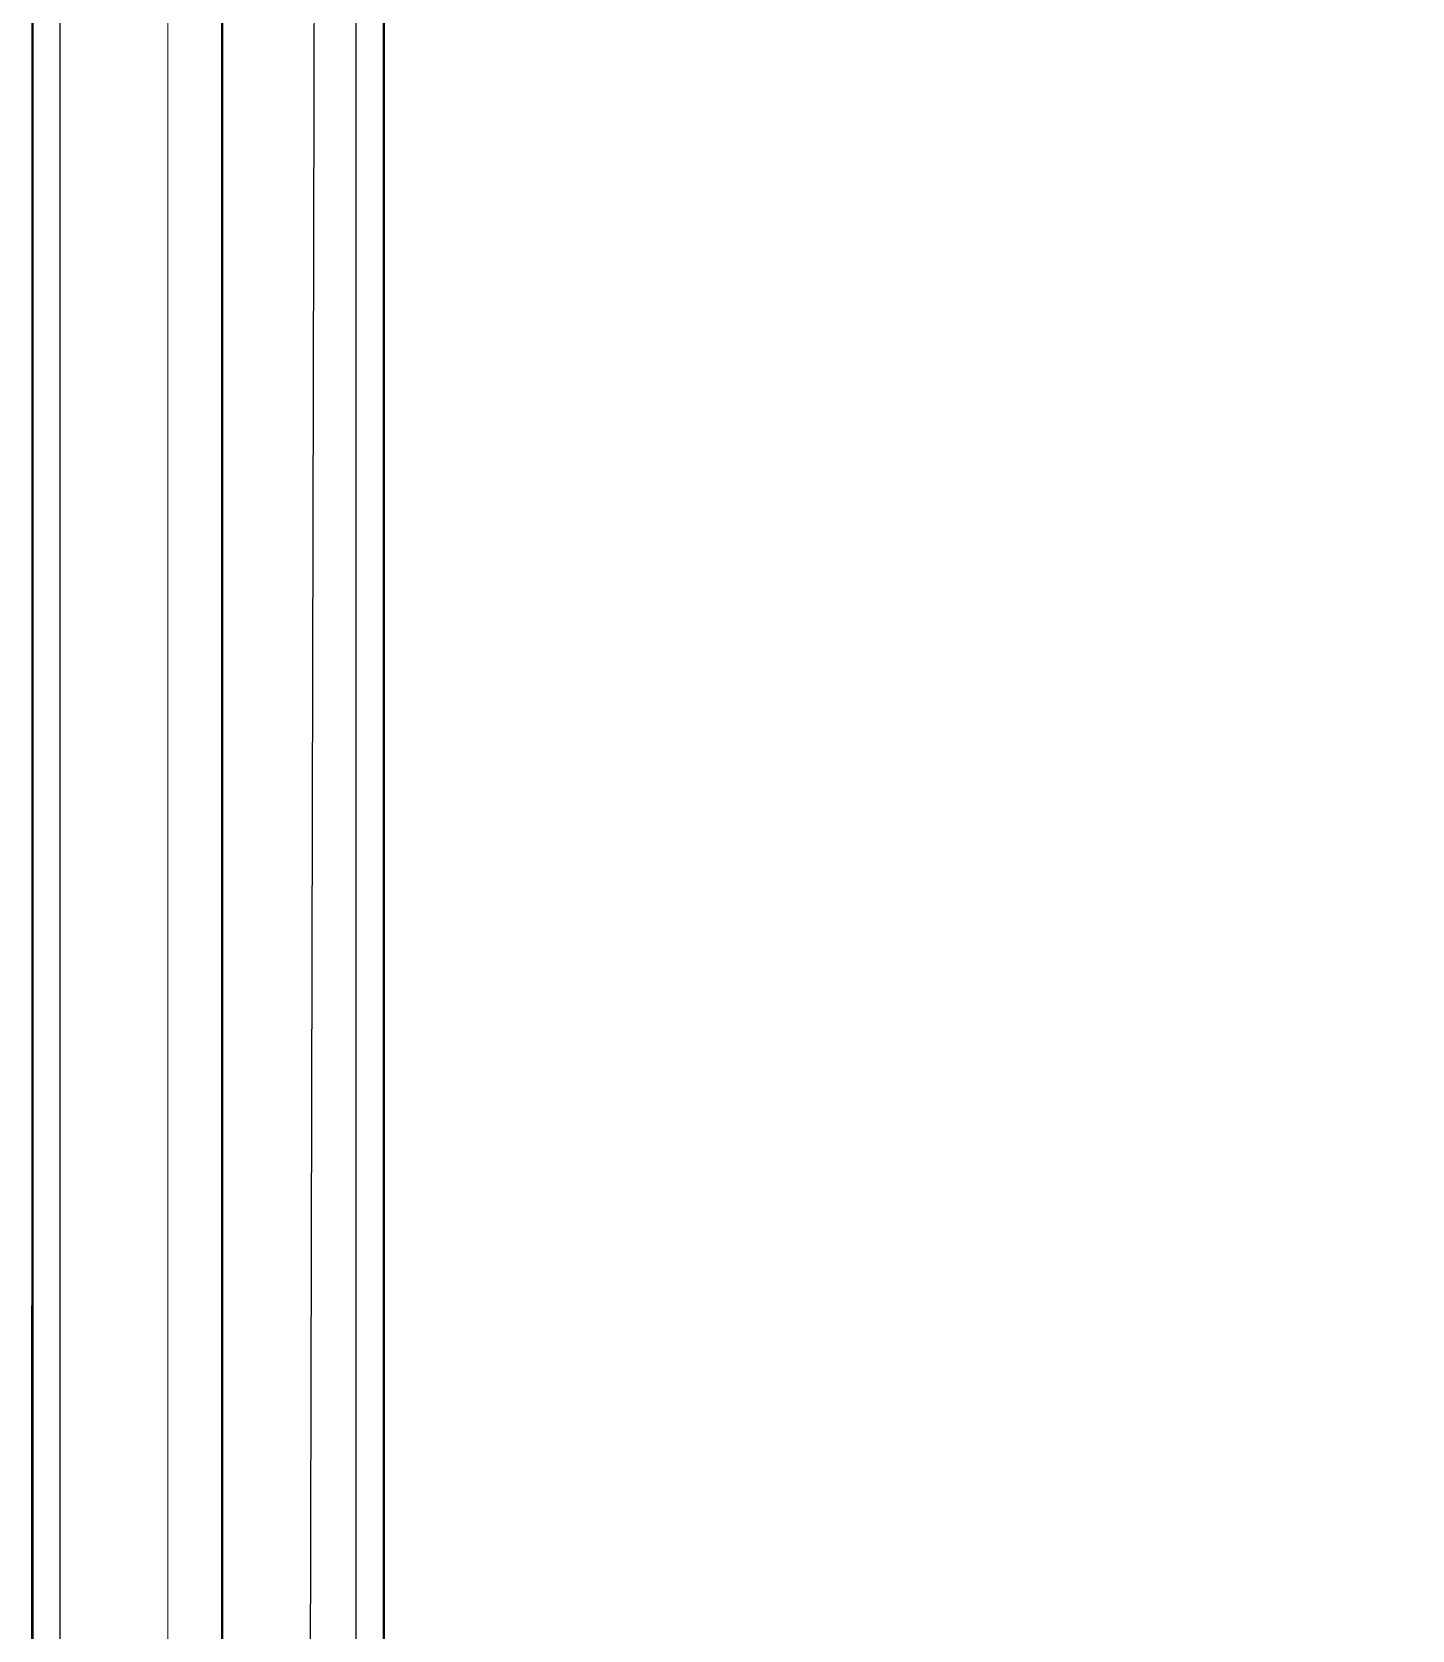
# Model space of a CAD drawing. Header units: millimetres. Extents: x 3914 to 443608, y -156176 to 78197.
# Drawn here: x 133366 to 134392, y -142434 to -141246 of the extents above; entities that cross this region are included whole.
import ezdxf

# ---------------------------------------------------------------- set-up
doc = ezdxf.new("R2010")
doc.units = ezdxf.units.MM
for name, color, linetype, lineweight in [('A-FLOR', 7, 'Continuous', 9), ('A-GENM-3', 7, 'Continuous', 5), ('Оси', 7, 'Continuous', 9)]:
    doc.layers.add(name, color=color, linetype=linetype, lineweight=lineweight)

# ---------------------------------------------------------------- blocks, each defined once
blk = doc.blocks.new('Рисунок_горы - Рисунок_горы-31934381-Объем проектирования 1 этажа')
at = {"layer": 'A-GENM-3'}
for p, q in [((107109, 5509.4), (107109, 170.3)), ((107109, 4718.9), (107109, 5335.8)), ((107109, 4354.2), (107109, 4586.3)), ((107109, 4374.4), (107109, 4384)), ((107109, 4308.3), (107109, 4334.6)), ((107109, 4299.4), (107109, 4310.1)), ((107109, 4296), (107109, 4299.4)), ((107109, 3683.3), (107109, 4294.2)), ((107109, 4258.7), (107109, 4082.8)), ((107109, 3759.7), (107109, 3739.9)), ((107109, 3739.9), (107109, 3702.6)), ((107109, 3402.6), (107109, 3715.1)), ((107109, 3715.1), (107109, 3402.6))]:
    blk.add_line(p, q, dxfattribs=at)
for points in [[(107109, 4801.5), (107109, 4837.3), (107109, 4769), (107109, 4683.1)], [(107109, 4745.8), (107109, 4834.9), (107109, 4778.8), (107109, 4694)], [(107109, 4674.5), (107109, 4691.7), (107109, 4717.2), (107109, 4745.8)], [(107109, 4610.3), (107109, 4692.4), (107109, 4646), (107109, 4564.5)], [(107109, 4560.8), (107109, 4651.4), (107109, 4604.2), (107109, 4519)], [(107109, 4588.4), (107109, 4592.2), (107109, 4600.4), (107109, 4650.6)], [(107109, 4543), (107109, 4559.7), (107109, 4584.3), (107109, 4610.3)], [(107109, 4588.1), (107109, 4588.2), (107109, 4588.3), (107109, 4588.4)], [(107109, 4588), (107109, 4588.1), (107109, 4588.1), (107109, 4588.1)], [(107109, 4588), (107109, 4588), (107109, 4588), (107109, 4588)], [(107109, 4588), (107109, 4588), (107109, 4588), (107109, 4588)], [(107109, 4588), (107109, 4588), (107109, 4588), (107109, 4588)], [(107109, 4587.9), (107109, 4588), (107109, 4588), (107109, 4588)], [(107109, 4480.9), (107109, 4572.6), (107109, 4516.7), (107109, 4440.6)], [(107109, 4492.6), (107109, 4508.3), (107109, 4531.9), (107109, 4560.8)], [(107109, 4419.5), (107109, 4434.6), (107109, 4456.1), (107109, 4480.9)], [(107109, 4422.9), (107109, 4416.6), (107109, 4332.3), (107109, 4267.6)], [(107109, 4407.7), (107109, 4390), (107109, 4344.3), (107109, 4292)], [(107109, 4388.7), (107109, 4383.5), (107109, 4378.7), (107109, 4374.4)], [(107109, 4317.2), (107109, 4357.9), (107109, 4365.3), (107109, 4387.8)], [(107109, 4353.5), (107109, 4353.7), (107109, 4353.9), (107109, 4354.2)], [(107109, 4353.3), (107109, 4353.3), (107109, 4353.4), (107109, 4353.5)], [(107109, 4353.2), (107109, 4353.2), (107109, 4353.2), (107109, 4353.3)], [(107109, 4353.2), (107109, 4353.2), (107109, 4353.2), (107109, 4353.2)], [(107109, 4353.1), (107109, 4353.1), (107109, 4353.2), (107109, 4353.2)], [(107109, 4353.1), (107109, 4353.1), (107109, 4353.1), (107109, 4353.1)], [(107109, 4348.5), (107109, 4349.6), (107109, 4351.1), (107109, 4353.1)], [(107109, 4350.1), (107109, 4336.2), (107109, 4297.2), (107109, 4243.4)], [(107109, 4348.4), (107109, 4348.5), (107109, 4348.5), (107109, 4348.5)], [(107109, 4348.4), (107109, 4348.4), (107109, 4348.4), (107109, 4348.4)], [(107109, 4348.4), (107109, 4348.4), (107109, 4348.4), (107109, 4348.4)], [(107109, 4348.4), (107109, 4348.4), (107109, 4348.4), (107109, 4348.4)], [(107109, 4348.4), (107109, 4348.4), (107109, 4348.4), (107109, 4348.4)], [(107109, 4346.6), (107109, 4347.1), (107109, 4347.7), (107109, 4348.4)], [(107109, 4346.6), (107109, 4346.6), (107109, 4346.6), (107109, 4346.6)], [(107109, 4346.6), (107109, 4346.6), (107109, 4346.6), (107109, 4346.6)], [(107109, 4346.5), (107109, 4346.5), (107109, 4346.6), (107109, 4346.6)], [(107109, 4346.5), (107109, 4346.5), (107109, 4346.5), (107109, 4346.5)], [(107109, 4346.5), (107109, 4346.5), (107109, 4346.5), (107109, 4346.5)], [(107109, 4346.3), (107109, 4346.4), (107109, 4346.5), (107109, 4346.5)], [(107109, 4330.1), (107109, 4333.9), (107109, 4326.6), (107109, 4344.4)], [(107109, 4284.3), (107109, 4313.8), (107109, 4319.7), (107109, 4338.1)], [(107109, 4330.6), (107109, 4330.4), (107109, 4330.3), (107109, 4330.1)], [(107109, 4284.9), (107109, 4299.2), (107109, 4315.7), (107109, 4330.1)], [(107109, 4232.7), (107109, 4253.9), (107109, 4283.4), (107109, 4317.2)], [(107109, 4232.7), (107109, 4248.5), (107109, 4266.5), (107109, 4284.3)], [(107109, 4185.1), (107109, 4203.6), (107109, 4225.6), (107109, 4254)], [(107109, 4232.7), (107109, 4212.8), (107109, 4192.3), (107109, 4183.1)], [(107109, 4193.4), (107109, 4203.1), (107109, 4216.9), (107109, 4232.7)], [(107109, 4232.7), (107109, 4223.8), (107109, 4216.7), (107109, 4211.3)], [(107109, 4215.9), (107109, 4220.6), (107109, 4226.3), (107109, 4232.6)], [(107109, 4109.1), (107109, 4188.9), (107109, 4152.7), (107109, 4076.1)], [(107109, 4181.7), (107109, 4181.8), (107109, 4181.8), (107109, 4181.9)], [(107109, 4055.8), (107109, 4068.4), (107109, 4086.6), (107109, 4109.1)], [(107109, 4079.1), (107109, 4063.9), (107109, 4046.4), (107109, 4024.9)], [(107109, 3775), (107109, 3972.8), (107109, 3938.6), (107109, 4024.9)], [(107109, 3859.4), (107109, 3858.2), (107109, 3856.9), (107109, 3855.2)], [(107109, 3850.5), (107109, 3842.3), (107109, 3830.7), (107109, 3817.8)], [(107109, 3817.8), (107109, 3792.3), (107109, 3761.7), (107109, 3741.7)], [(107109, 3817.8), (107109, 3817.8), (107109, 3817.8), (107109, 3817.8)], [(107109, 3746.2), (107109, 3755.2), (107109, 3774), (107109, 3783.9)], [(107109, 3741.7), (107109, 3742.5), (107109, 3744.1), (107109, 3746.2)], [(107109, 3685.8), (107109, 3685.1), (107109, 3684.2), (107109, 3683.3)]]:
    blk.add_open_spline(points, degree=3, dxfattribs=at)
for points, knots in [([(107109, 4650.6), (107109, 4650.6), (107109, 4690.6), (107109, 4713.5), (107109, 4718.2)], [0.26865672, 0.26865672, 0.26865672, 0.26865672, 0.26865673, 0.28244501, 0.28244501, 0.28244501, 0.28244501]), ([(107109, 4694), (107109, 4694), (107109, 4682.4), (107109, 4673.5), (107109, 4666.9)], [0.33333333, 0.33333333, 0.33333333, 0.33333333, 0.33333334, 0.42438326, 0.42438326, 0.42438326, 0.42438326]), ([(107109, 4683.1), (107109, 4683.1), (107109, 4658.5), (107109, 4641), (107109, 4629.7)], [0.3333333, 0.3333333, 0.3333333, 0.3333333, 0.3333333, 0.4607153, 0.4607153, 0.4607153, 0.4607153]), ([(107109, 4586.3), (107109, 4586.3), (107109, 4586.9), (107109, 4587.4), (107109, 4587.9)], [0.253731343, 0.253731343, 0.253731343, 0.253731343, 0.253731353, 0.25573256, 0.25573256, 0.25573256, 0.25573256]), ([(107109, 4564.5), (107109, 4564.5), (107109, 4551.3), (107109, 4537.6), (107109, 4529.3)], [0.25, 0.25, 0.25, 0.25, 0.25, 0.3785096, 0.3785096, 0.3785096, 0.3785096]), ([(107109, 4519), (107109, 4519), (107109, 4505.5), (107109, 4495.1), (107109, 4487.5)], [0.3333333, 0.3333333, 0.3333333, 0.3333333, 0.3333333, 0.4387955, 0.4387955, 0.4387955, 0.4387955]), ([(107109, 4440.6), (107109, 4440.6), (107109, 4428.6), (107109, 4419.2), (107109, 4412.3)], [0.33333333, 0.33333333, 0.33333333, 0.33333333, 0.33333334, 0.43094988, 0.43094988, 0.43094988, 0.43094988]), ([(107109, 4384), (107109, 4384), (107109, 4409), (107109, 4420.8), (107109, 4422.9)], [0.059701493, 0.059701493, 0.059701493, 0.059701493, 0.059701503, 0.063242757, 0.063242757, 0.063242757, 0.063242757]), ([(107109, 4387.8), (107109, 4387.8), (107109, 4397.7), (107109, 4404.7), (107109, 4409.2)], [0.25, 0.25, 0.25, 0.25, 0.25000001, 0.28568067, 0.28568067, 0.28568067, 0.28568067]), ([(107109, 4355.8), (107109, 4355.8), (107109, 4362.9), (107109, 4368.3), (107109, 4374.4)], [0.02985075, 0.02985075, 0.02985075, 0.02985075, 0.02985076, 0.04477612, 0.04477612, 0.04477612, 0.04477612]), ([(107109, 4374.4), (107109, 4374.4), (107109, 4368.3), (107109, 4362.9), (107109, 4355.8)], [0.589928058, 0.589928058, 0.589928058, 0.589928058, 0.589928068, 0.597122302, 0.597122302, 0.597122302, 0.597122302]), ([(107109, 4344.4), (107109, 4344.4), (107109, 4347.6), (107109, 4352.1), (107109, 4355.8)], [0.01492537, 0.01492537, 0.01492537, 0.01492537, 0.01492538, 0.02985075, 0.02985075, 0.02985075, 0.02985075]), ([(107109, 4355.8), (107109, 4355.8), (107109, 4352.1), (107109, 4347.6), (107109, 4344.4)], [0.597122302, 0.597122302, 0.597122302, 0.597122302, 0.597122312, 0.604316547, 0.604316547, 0.604316547, 0.604316547]), ([(107109, 4338.1), (107109, 4338.1), (107109, 4343.6), (107109, 4347.8), (107109, 4350.7)], [0.2, 0.2, 0.2, 0.2, 0.20000001, 0.22434851, 0.22434851, 0.22434851, 0.22434851]), ([(107109, 4344.4), (107109, 4344.4), (107109, 4336.6), (107109, 4333.6), (107109, 4332.4)], [0.604316547, 0.604316547, 0.604316547, 0.604316547, 0.604316557, 0.607476181, 0.607476181, 0.607476181, 0.607476181]), ([(107109, 4310.1), (107109, 4310.1), (107109, 4334.9), (107109, 4340.8), (107109, 4343.6)], [0.223880597, 0.223880597, 0.223880597, 0.223880597, 0.223880607, 0.231873785, 0.231873785, 0.231873785, 0.231873785]), ([(107109, 4330.1), (107109, 4330.1), (107109, 4309.7), (107109, 4273.5), (107109, 4254)], [0.18181818, 0.18181818, 0.18181818, 0.18181818, 0.18181819, 0.27272727, 0.27272727, 0.27272727, 0.27272727]), ([(107109, 4254), (107109, 4254), (107109, 4273.5), (107109, 4309.7), (107109, 4330.1)], [0.97014925, 0.97014925, 0.97014925, 0.97014925, 0.97014926, 1, 1, 1, 1]), ([(107109, 4330.1), (107109, 4330.1), (107109, 4315.7), (107109, 4299.2), (107109, 4284.9)], [0.611510791, 0.611510791, 0.611510791, 0.611510791, 0.611510801, 0.617072383, 0.617072383, 0.617072383, 0.617072383]), ([(107109, 4267.6), (107109, 4267.6), (107109, 4277.2), (107109, 4300.9), (107109, 4308.3)], [0.07462687, 0.07462687, 0.07462687, 0.07462687, 0.07462688, 0.08955224, 0.08955224, 0.08955224, 0.08955224]), ([(107109, 4308.3), (107109, 4308.3), (107109, 4294.5), (107109, 4267.6), (107109, 4258.7)], [0.08955224, 0.08955224, 0.08955224, 0.08955224, 0.08955225, 0.10447761, 0.10447761, 0.10447761, 0.10447761]), ([(107109, 4292), (107109, 4292), (107109, 4266.8), (107109, 4247.3), (107109, 4232.7)], [0.5, 0.5, 0.5, 0.5, 0.50000001, 0.57918233, 0.57918233, 0.57918233, 0.57918233]), ([(107109, 4254), (107109, 4254), (107109, 4225.6), (107109, 4203.6), (107109, 4185.1)], [0.27272727, 0.27272727, 0.27272727, 0.27272727, 0.27272728, 0.29544577, 0.29544577, 0.29544577, 0.29544577]), ([(107109, 4243.4), (107109, 4243.4), (107109, 4239.9), (107109, 4236.3), (107109, 4232.7)], [0.4, 0.4, 0.4, 0.4, 0.40000001, 0.42014953, 0.42014953, 0.42014953, 0.42014953]), ([(107109, 4082.8), (107109, 4082.8), (107109, 3948.4), (107109, 3856.6), (107109, 3759.7)], [0.11940299, 0.11940299, 0.11940299, 0.11940299, 0.119403, 0.13432836, 0.13432836, 0.13432836, 0.13432836]), ([(107109, 4024.9), (107109, 4024.9), (107109, 4046.4), (107109, 4063.9), (107109, 4079.1)], [0.955223881, 0.955223881, 0.955223881, 0.955223881, 0.955223891, 0.958256249, 0.958256249, 0.958256249, 0.958256249]), ([(107109, 4076.1), (107109, 4076.1), (107109, 4066), (107109, 4058), (107109, 4051.8)], [0.33333333, 0.33333333, 0.33333333, 0.33333333, 0.33333334, 0.42936754, 0.42936754, 0.42936754, 0.42936754]), ([(107109, 4024.9), (107109, 4024.9), (107109, 3938.6), (107109, 3972.8), (107109, 3775)], [0.36363636, 0.36363636, 0.36363636, 0.36363636, 0.36363637, 0.45334444, 0.45334444, 0.45334444, 0.45334444]), ([(107109, 3797.9), (107109, 3797.9), (107109, 3823.6), (107109, 3847.2), (107109, 3857.9)], [0.4, 0.4, 0.4, 0.4, 0.4, 0.5139469, 0.5139469, 0.5139469, 0.5139469]), ([(107109, 3707.8), (107109, 3707.8), (107109, 3691.4), (107109, 3691.8), (107109, 3685.8)], [0.1641791, 0.1641791, 0.1641791, 0.1641791, 0.16417911, 0.17746594, 0.17746594, 0.17746594, 0.17746594])]:
    blk.add_open_spline(points, degree=3, knots=knots, dxfattribs=at)

msp = doc.modelspace()

# ---------------------------------------------------------------- linework, layer by layer
for p, q in [((133387, -145962.7), (133387, -135512.7)), ((133607, -143712.7), (133607, -135512.7)), ((133507, -135722.7), (133507, -145952.2)), ((133508, -145952.2), (133508, -135722.7)), ((133628, -143631.7), (133628, -135733.7)), ((133366, -141147.5), (133366, -141287.5)), ((133367, -141275.5), (133366, -141275.5)), ((133366, -141287.5), (133366, -142192.9)), ((133366, -141287.5), (133367, -141287.5)), ((133367, -141384.1), (133366, -141384.1)), ((133367, -141389.1), (133366, -141389.1)), ((133366, -141389.7), (133367, -141389.7)), ((133367, -141470.1), (133366, -141470.1)), ((133366, -141499.1), (133367, -141499.1)), ((133366, -141524.1), (133367, -141524.1)), ((133367, -141611.6), (133366, -141611.6)), ((133367, -141694.4), (133366, -141694.4)), ((133366, -141696.4), (133367, -141696.4)), ((133366, -141721.6), (133367, -141721.6)), ((133367, -141732.2), (133366, -141732.2)), ((133367, -141777.5), (133366, -141777.5)), ((133366, -141842.2), (133367, -141842.2)), ((133367, -141872.3), (133366, -141872.3)), ((133366, -141874.4), (133367, -141874.4)), ((133366, -141887.5), (133367, -141887.5)), ((133367, -141970.5), (133366, -141970.5)), ((133366, -142050.5), (133367, -142050.5)), ((133366, -142192.9), (133367, -142192.9)), ((133367, -142193), (133366, -142193)), ((133366, -142193), (133366, -142784)), ((133366, -142263.5), (133367, -142263.5)), ((133367, -142399.7), (133366, -142399.7)), ((133367, -142433.6), (133366, -142433.6))]:
    msp.add_line(p, q)
at = {"flags": 128}
msp.add_lwpolyline([(135847.8, -143753.6), (135866.3, -135855.6), (133588.3, -135850.3), (133569.8, -143748.3)], close=True, dxfattribs=at)
for points in [[(133366, -142263.5), (133366, -142243.2), (133366, -142219.7), (133366, -142192.9)], [(133366, -142193), (133366, -142221.4), (133366, -142244.9), (133366, -142263.5)], [(133366, -142816.9), (133366, -142676.5), (133366, -142492), (133366, -142263.5)], [(133366, -142263.5), (133366, -142492), (133366, -142676.5), (133366, -142816.9)]]:
    msp.add_open_spline(points, degree=3)
at = {"layer": 'A-FLOR'}
for p, q in [((133367, -135732.7), (133367, -145942.7)), ((133627, -143555.7), (133627, -135733.7))]:
    msp.add_line(p, q, dxfattribs=at)
at = {"layer": 'Оси'}
msp.add_lwpolyline([(133467, -145962.7), (133467, -143019), (133467, -129084.5), (133467, -124084.5)], dxfattribs=at)

# ---------------------------------------------------------------- block references
msp.add_blockref('Рисунок_горы - Рисунок_горы-31934381-Объем проектирования 1 этажа', (26257, -146112.7))

doc.saveas('drawing.dxf')
